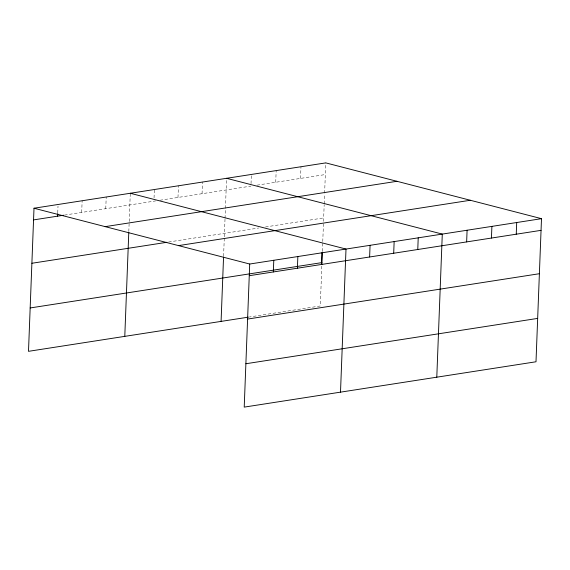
<?xml version="1.0" encoding="UTF-8"?>
<svg xmlns="http://www.w3.org/2000/svg" width="570" height="570" viewBox="0 0 570 570"><rect width="100%" height="100%" fill="white"/><g stroke="black" fill="none" stroke-linecap="round" stroke-linejoin="round"><path stroke-width="0.43" stroke-dasharray="2.85 2.14" d="M57.748 212.824L58.005 206.155M81.695 212.418L82.144 200.747M105.764 208.677L106.212 197.006M128.82 231.491L130.288 193.266M154.042 197.861L154.363 189.525M177.983 197.455L178.431 185.784M202.058 193.707L202.507 182.044M223.59 256.122L224.295 237.719M224.331 236.842L225.008 219.179M225.043 218.296L226.575 178.303M251.028 183.611L251.377 174.448M275.73 182.258L276.179 170.594M300.533 178.403L300.981 166.739M321.822 266.147L320.29 305.976L249.304 317.013M322.392 251.213L322.727 242.457M322.762 241.58L323.504 222.3M323.539 221.424L324.18 204.644M324.216 203.761L324.587 194.021M324.622 193.137L325.784 162.885M64.503 215.09L155.631 200.925M159.928 200.255L250.928 186.112M256.92 185.186L325.335 174.548M168.578 242.022L258.673 228.021M265.513 226.96L323.674 217.918"/><path stroke-width="0.85" d="M34.001 208.228L249.71 264.024L244.216 407.115L536 361.772L541.5 218.673L325.784 162.885L34.001 208.228L28.5 351.327L248.449 317.141M57.62 216.158L57.72 213.657M124.787 336.364L128.784 232.375M221.082 321.394L223.554 256.999M273.336 271.947L273.785 260.283M297.405 268.206L297.853 256.543M321.48 264.466L321.929 252.795M321.886 264.38L322.356 252.09M340.504 392.153L346.004 249.054L130.288 193.266M369.624 256.985L370.072 245.314M393.699 253.244L394.148 241.573M417.774 249.503L418.216 237.833M436.791 377.19L442.291 234.092L226.575 178.303M466.645 241.908L467.094 230.237M491.447 238.053L491.896 226.383M516.249 234.199L516.698 222.528M33.552 219.899L63.64 215.225M105.179 226.639L396.969 181.296M31.884 263.269L166.86 242.293M178.524 245.613L470.314 200.262M249.71 264.024L541.5 218.673M30.167 307.957L321.957 262.606M249.261 275.695L541.051 230.344M247.594 319.065L539.384 273.714M245.877 363.745L537.667 318.402"/></g></svg>
